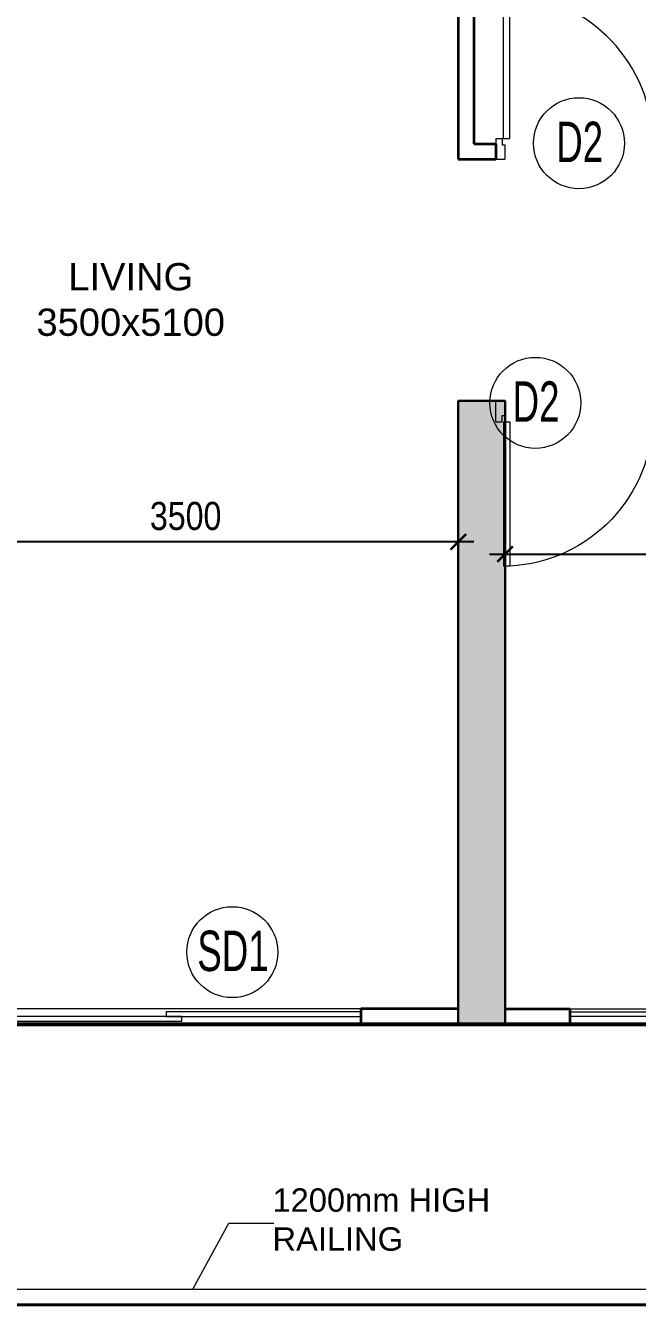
# Model space of a CAD drawing. Header units: millimetres. Extents: x 3650 to 49311, y 3096 to 28325.
# Drawn here: x 38549 to 42476, y 4671 to 12888 of the extents above; entities that cross this region are included whole.
import ezdxf
from ezdxf.enums import TextEntityAlignment as Align

# ---------------------------------------------------------------- set-up
doc = ezdxf.new("R2010")
doc.units = ezdxf.units.MM
for name, color, linetype, lineweight in [('13SC1', 7, 'Continuous', 15), ('25GR1', 7, 'Continuous', 15), ('DIM', 23, 'Continuous', 25), ('DIM 02', 13, 'Continuous', 15), ('DOOR', 36, 'Continuous', 15), ('GPMTAG', 7, 'Continuous', 15), ('Railing', 34, 'Continuous', 20), ('S-COLUMN HATCH', 254, 'Continuous', 13), ('S-TYPICAL COLUMN', 240, 'Continuous', 30), ('TEXT', 7, 'Continuous', 20), ('WALL', 40, 'Continuous', 35), ('WIN', 142, 'Continuous', 20)]:
    doc.layers.add(name, color=color, linetype=linetype, lineweight=lineweight)
doc.layers.add('AREA', color=1, linetype='Continuous')
doc.styles.add('arial', font='arial.ttf', dxfattribs={"width": 0.75})
doc.styles.add('ARIAL-NARROW', font='')
doc.styles.get("Standard").update_dxf_attribs({"font": 'arial.ttf'})
doc.styles.add('STYOTY', font='ROMANS.shx', dxfattribs={"width": 0.65, "height": 200})
doc.styles.get('ARIAL-NARROW').set_extended_font_data('Arial Narrow')
doc.dimstyles.new('MM 75', dxfattribs={"dimscale": 100, "dimtxt": 1.8, "dimasz": 1, "dimexe": 0.5, "dimexo": 0.5, "dimgap": 0.75, "dimtad": 1, "dimdec": 4, "dimdsep": 46, "dimtxsty": 'ARIAL-NARROW', "dimblk": 'ARCHTICK', "dimcen": -3, "dimdle": 1, "dimadec": 0, "dimazin": 0, "dimtfac": 1, "dimtdec": 4, "dimtofl": 0, "dimtmove": 1, "dimatfit": 3, "dimfxl": 1, "dimtolj": 1, "dimtzin": 0, "dimlwd": -1, "dimlwe": -1, "dimarcsym": 0})
doc.dimstyles.new('SUB- DIM 2', dxfattribs={"dimscale": 200, "dimtxt": 2, "dimasz": 1, "dimexe": 1, "dimexo": 1, "dimgap": 0.5, "dimtad": 1, "dimdec": 4, "dimrnd": 5, "dimdsep": 46, "dimtxsty": 'arial', "dimblk": 'ARCHTICK', "dimcen": -1.5, "dimdle": 1, "dimadec": 0, "dimazin": 0, "dimtfac": 1, "dimtdec": 4, "dimtofl": 0, "dimtmove": 1, "dimatfit": 3, "dimldrblk": 'DOTSMALL', "dimfxl": 1, "dimtolj": 1, "dimtzin": 0, "dimlwd": 13, "dimlwe": 13, "dimarcsym": 0})

# ---------------------------------------------------------------- blocks, each defined once
blk = doc.blocks.new('G$C249D5FE5')
at = {"layer": 'S-COLUMN HATCH'}
h = blk.add_hatch(color=256, dxfattribs=at)
h.dxf.hatch_style = 1
h.paths.add_polyline_path([(36374.99999999907, 4025.000000041211), (36675.00000003516, 4025.000000041211), (36675.00000003492, 25.00000004121102), (36374.99999999884, 25.00000004126923)])
at = {"layer": 'S-TYPICAL COLUMN', "ltscale": 500, "elevation": 1.222186256200075e-06}
for points in [[(36375.00000001711, 4025.000000041211), (36675.0000000532, 4025.000000041211), (36675.00000005297, 25.00000004121102), (36375.00000001688, 25.00000004126923)], [(36374.99999999907, 4025.000000041211), (36675.00000003516, 4025.000000041211), (36675.00000003492, 25.00000004121102), (36374.99999999884, 25.00000004126923)]]:
    blk.add_lwpolyline(points, close=True, dxfattribs=at)
blk = doc.blocks.new('otyd')
at = {"layer": '13SC1', "color": 7}
blk.add_circle((0, -1.455191522836685e-11), 250, dxfattribs=at)
at = {"layer": '25GR1', "color": 1, "true_color": 0xf00000, "style": 'STYOTY', "width": 0.65, "flags": 1}
for tag, p in [('01', (0, -94.23371437488095)), ('02', (3.236425106180832, -587.900374641591))]:
    blk.add_attdef(tag, text='', height=200, dxfattribs=at).set_placement(p, align=Align.CENTER)
blk = doc.blocks.new('d900')
for p, q in [((42.4066579581704, 115), (42.4066579581704, 908.9159639920108)), ((77.4066579581704, 908.9159639920108), (42.4066579581704, 908.9159639920108)), ((77.4066579581704, 115), (77.4066579581704, 908.9159639920108)), ((0, 115), (35, 115)), ((0, 115), (0, 0)), ((35, 115), (35, 80)), ((35, 80), (50, 80)), ((42.4066579581704, 115), (77.4066579581704, 115)), ((50, 80), (50, 0)), ((850, 80), (865, 80)), ((850, 80), (850, 0)), ((865, 115), (865, 80)), ((865, 115), (900, 115)), ((900, 115), (900, 0)), ((0, 0), (50, 0)), ((850, 0), (900, 0))]:
    blk.add_line(p, q)
blk.add_arc((35, 80), 829.9999999999999, 0, 87.07134834788572)
blk = doc.blocks.new('G$C30D462EE')
at = {"layer": 'Railing'}
for p, q in [((-8709.99999998149, 10949.99999999983, -1.222186256200075e-06), (750.0000000341097, 10949.99999999997, -1.222186256200075e-06)), ((-8609.99999998149, 10849.99999999983, -1.222186256200075e-06), (650.0000000341097, 10849.99999999997, -1.222186256200075e-06))]:
    blk.add_line(p, q, dxfattribs=at)
at = {"layer": 'WALL'}
for p, q in [((-5534.999999999767, 9149.99999999997), (-4194.999999999767, 9149.99999999997)), ((-5534.999999999767, 9049.99999999997), (-5534.999999999767, 9149.99999999997)), ((-4194.999999999767, 9049.99999999997), (-4194.999999999767, 9149.99999999997)), ((-4909.999999999767, 9049.99999999997), (-5534.999999999767, 9049.99999999997)), ((-4609.999999964377, 9049.999999999942, -1.222186256200075e-06), (-4194.999999999767, 9049.99999999997)), ((-4909.999999999767, 3599.999999999971), (-4670.000000000233, 3599.999999999971, -1.222186256200075e-06)), ((-4910.000000000233, 159.9999999999709), (-4909.999999999767, 3599.999999999971)), ((-4670.000000000233, 3499.999999999971, -1.222186256200075e-06), (-4670.000000000233, 3599.999999999971, -1.222186256200075e-06)), ((-4809.999999999767, 3499.999999999971), (-4670.000000000233, 3499.999999999971, -1.222186256200075e-06)), ((-4810.000000000233, 159.9999999999709), (-4809.999999999767, 3499.999999999971))]:
    blk.add_line(p, q, dxfattribs=at)
at = {"layer": 'WIN'}
for p, q in [((-5534.999999999767, 9149.99999999997), (-7934.999999999767, 9149.99999999997)), ((-4194.999999999767, 9149.99999999997), (-1794.999999999767, 9149.99999999997)), ((-5534.999999999767, 9049.99999999997), (-7934.999999999767, 9049.99999999997)), ((-4194.999999999767, 9049.99999999997), (-1794.999999999767, 9049.99999999997))]:
    blk.add_line(p, q, dxfattribs=at)
for points in [[(-7934.999999999767, 9100.000000000204), (-7934.999999999767, 9130.000000000204), (-6684.999999999767, 9130.000000000204), (-6684.999999999767, 9100.000000000204)], [(-6784.999999999767, 9069.99999999997), (-6784.999999999767, 9099.99999999997), (-5534.999999999767, 9099.99999999997), (-5534.999999999767, 9069.99999999997)], [(-2944.999999999767, 9069.99999999997), (-2944.999999999767, 9099.99999999997), (-4194.999999999767, 9099.99999999997), (-4194.999999999767, 9069.99999999997)]]:
    blk.add_lwpolyline(points, close=True, dxfattribs=at)
at = {"layer": 'DOOR', "ltscale": 0.6, "xscale": 1.166666666666667, "yscale": 1.166666666666667, "zscale": 1.166666666666667}
blk.add_blockref('d900', (-4670.000000000233, 5149.999999999971), dxfattribs=at)
at = {"layer": 'DOOR', "ltscale": 0.6, "xscale": -1.166666666666667, "yscale": 1.166666666666667, "zscale": 1.166666666666667, "rotation": 180}
blk.add_blockref('d900', (-4670.000000000233, 3599.999999999942, -1.222188047325075e-06), dxfattribs=at)
blk = doc.blocks.new('_ArchTick')
at = {"color": 0, "linetype": 'ByBlock', "const_width": 0.15}
blk.add_lwpolyline([(-0.5, -0.5), (0.5, 0.5)], dxfattribs=at)
blk = doc.blocks.new('*D252')
at = {"layer": 'Defpoints', "color": 0}
for p in [(44916.29376814709, 9690.379128676303, 1.227192115038633e-06), (44916.29376814709, 9497.628344963467), (41626.29376816374, 9368.324694222525, 1.227192115038633e-06)]:
    blk.add_point(p, dxfattribs=at)
at = {"layer": 'DIM'}
for p, q in [((44916.29376814709, 9640.379128676303), (44916.29376814709, 9447.628344963467)), ((41626.29376816374, 9418.324694222525), (41626.29376816374, 9547.628344963467)), ((41526.29376816374, 9497.628344963467), (45016.29376814709, 9497.628344963467))]:
    blk.add_line(p, q, dxfattribs=at)
at = {"layer": 'DIM', "xscale": 100, "yscale": 100, "zscale": 100, "rotation": 180}
blk.add_blockref('_ArchTick', (41626.29376816374, 9497.628344963467), dxfattribs=at)
at = {"layer": 'DIM', "xscale": 100, "yscale": 100, "zscale": 100}
blk.add_blockref('_ArchTick', (44916.29376814709, 9497.628344963467), dxfattribs=at)
at = {"layer": 'DIM', "color": 3, "insert": (43271.29376815542, 9662.628344963467), "char_height": 180, "attachment_point": 5, "style": 'ARIAL-NARROW'}
blk.add_mtext('\\A1;3290', dxfattribs=at)
blk = doc.blocks.new('*D257')
at = {"layer": 'Defpoints', "color": 0}
for p in [(37826.29376814756, 10035.01294065027, 1.227192115038633e-06), (41326.29376814674, 9679.91551470307, 1.227192115038633e-06), (37826.29376814756, 9576.082503238738)]:
    blk.add_point(p, dxfattribs=at)
at = {"layer": 'DIM'}
for p, q in [((37826.29376814756, 9985.01294065027), (37826.29376814756, 9526.082503238738)), ((41326.29376814674, 9629.91551470307), (41326.29376814674, 9526.082503238738)), ((41426.29376814674, 9576.082503238738), (37726.29376814756, 9576.082503238738))]:
    blk.add_line(p, q, dxfattribs=at)
at = {"layer": 'DIM', "xscale": 100, "yscale": 100, "zscale": 100, "rotation": 180}
blk.add_blockref('_ArchTick', (37826.29376814756, 9576.082503238738), dxfattribs=at)
at = {"layer": 'DIM', "xscale": 100, "yscale": 100, "zscale": 100}
blk.add_blockref('_ArchTick', (41326.29376814674, 9576.082503238738), dxfattribs=at)
at = {"layer": 'DIM', "color": 3, "insert": (39576.29376814715, 9741.082503238738), "char_height": 180, "attachment_point": 5, "style": 'ARIAL-NARROW'}
blk.add_mtext('\\A1;3500', dxfattribs=at)
blk = doc.blocks.new('G$CFD200602')
at = {"layer": 'AREA', "const_width": 25}
blk.add_lwpolyline([(17683.47904877673, 10771.99802888578), (17683.47904877673, 7471.99802890596), (18363.47904877696, 7471.998028905888), (18363.47904877696, 4771.998028885602), (18433.47904884425, 4771.998028885602), (18433.47904881096, 1621.99802890516), (8573.479048777663, 1621.998028885777), (8573.479048777663, 2671.99802888569), (2423.479048776266, 2671.99802888569), (2423.479048776266, 1171.99802888566), (1033.479048776615, 1171.998028887814)], dxfattribs=at)
blk = doc.blocks.new('_DotSmall')
at = {"color": 0, "linetype": 'ByBlock', "const_width": 0.5}
blk.add_lwpolyline([(-0.0625, 0, 1), (0.0625, 0, 1)], format="xyb", close=True, dxfattribs=at)
blk = doc.blocks.new('G$CA3970B29')
at = {"layer": 'TEXT', "ltscale": 500, "insert": (-6852.750394640025, -19352.77881463772, -1.222186256200075e-06), "char_height": 150, "width": 1882.654229163076, "attachment_point": 1}
blk.add_mtext('\\pxql;1200mm HIGH RAILING', dxfattribs=at)
at = {"layer": 'TEXT', "ltscale": 500, "has_arrowhead": 0}
blk.add_leader([(-7363.71139136306, -20000.00000001778), (-7133.218545047799, -19576.80355190207), (-6843.498392266687, -19576.80355190207)], dimstyle='SUB- DIM 2', override={"dimgap": 0.5, "dimtad": 0}, dxfattribs=at)

msp = doc.modelspace()

# ---------------------------------------------------------------- linework, layer by layer
at = {"layer": 'Defpoints', "const_width": 20, "elevation": -9.469942362455873e-09}
msp.add_lwpolyline([(29586.29376812777, 6030.748312875616), (30976.29376812754, 6030.748312875616), (30976.29376812847, 7530.748312875383), (37126.2937681294, 7530.748312875616), (37126.29376812893, 6480.748312875849), (46986.29376816211, 6480.748312874975), (46986.29376819541, 9630.748312855476), (46916.29376812847, 9630.748312875732), (46916.29376816444, 12330.74831287573), (46236.29376812789, 12330.74831287573), (46236.29376812789, 18930.74831287579), (46916.29376814628, 18930.74831287585), (46916.29376812847, 21630.74831287585), (46986.29376819541, 21630.74831287655), (46986.29376816211, 24780.74831287655), (37526.29376812847, 24780.74831287567), (37126.29376812893, 24780.74831287567), (37126.2937681294, 23730.7483128759), (30976.29376812847, 23730.7483128759), (30976.29376812754, 25230.74831287596), (29586.29376812777, 25230.74831287596)], dxfattribs=at)
at = {"layer": 'Defpoints', "color": 2, "const_width": 20, "elevation": -9.469942362455873e-09}
msp.add_lwpolyline([(46986.29376816211, 4680.748312875849), (46986.29376816211, 6480.748312875034), (37126.29376812893, 6480.748312875965), (37126.2937681294, 7530.748312875732), (30976.29376812847, 7530.748312879516), (30976.29376812754, 6030.748312875674), (37526.29376814651, 6030.748312875849), (37526.29376814651, 4680.748312875965)], close=True, dxfattribs=at)

# ---------------------------------------------------------------- block references
at = {"layer": 'DIM 02'}
msp.add_blockref('G$CFD200602', (28552.81471935115, 4858.750283970485, -2.463397116636869e-06), dxfattribs=at)
at = {"layer": 'GPMTAG'}
ref = msp.add_blockref('otyd', (42100.58671867647, 12133.91641280607, -1.445216197129843e-08), dxfattribs=dict(at, xscale=1.167124152258039, yscale=1.167124152258039, zscale=1.167124152258039))
ref.add_attrib('01', 'D2', dxfattribs={"layer": '25GR1', "height": 259.3609226999999, "width": 0.65}).set_placement((42105.08885491089, 12012.57848128658, -1.44598805512973e-08), align=Align.CENTER)
ref = msp.add_blockref('otyd', (41820.68399926621, 10467.91957772865, 1.212516633957167e-06), dxfattribs=dict(at, xscale=1.167124152258039, yscale=1.167124152258039, zscale=1.167124152258039))
ref.add_attrib('01', 'D2', dxfattribs={"layer": '25GR1', "height": 259.3609226999999, "width": 0.65}).set_placement((41825.18613550064, 10346.58164620916, 1.212508915377168e-06), align=Align.CENTER)
ref = msp.add_blockref('otyd', (39875.7084352141, 6943.59489180839, -1.445216197129843e-08), dxfattribs=dict(at, xscale=1.167124152258039, yscale=1.167124152258039, zscale=1.167124152258039))
ref.add_attrib('01', 'SD1', dxfattribs={"layer": '25GR1', "height": 259.3609226999999, "width": 0.65}).set_placement((39880.21057144852, 6822.2569602889, -1.44598805512973e-08), align=Align.CENTER)
at = {"layer": 'S-TYPICAL COLUMN'}
msp.add_blockref('G$C249D5FE5', (4951.293768128702, 6455.748312834638, -9.469942362455873e-09), dxfattribs=at)
at = {"layer": 'WALL'}
msp.add_blockref('G$CA3970B29', (46986.29376820978, 24780.74831285466, -1.236646136751372e-06), dxfattribs=at)
at = {"layer": 'WALL', "xscale": -1, "rotation": 180}
msp.add_blockref('G$C30D462EE', (46236.293768128, 15630.74831287573, 1.212716313837619e-06), dxfattribs=at)

# ---------------------------------------------------------------- texts
at = {"layer": 'TEXT', "ltscale": 500, "insert": (38471.98504942071, 10895.4667975254, 1.212716313837619e-06), "char_height": 175, "width": 1503.734652114334, "attachment_point": 7}
msp.add_mtext('\\pxqc;{\\C0;LIVING\\P3500x5100}', dxfattribs=at)

# ---------------------------------------------------------------- dimensions: what is measured, and where the dimension line sits
at = {"layer": 'DIM'}
for base, p1, p2, picture, middle in [((37826.29376814756, 9576.082503238738, -1.44598805512973e-08), (41326.29376814674, 9679.91551470307, 1.212732234487336e-06), (37826.29376814756, 10035.01294065027, 1.212732234487336e-06), '*D257', (39576.29376814715, 9741.082503238738, -1.44598805512973e-08)), ((44916.29376814709, 9497.628344963467, -1.44598805512973e-08), (41626.29376816374, 9368.324694222525, 1.212732234487336e-06), (44916.29376814709, 9690.379128676303, 1.212732234487336e-06), '*D252', (43271.29376815542, 9662.628344963467, -1.44598805512973e-08))]:
    dim = msp.add_linear_dim(base=base, p1=p1, p2=p2, dimstyle='MM 75', override={"dimpost": '\\X'}, dxfattribs=at)
    dim.commit()
    dim.dimension.update_dxf_attribs({"geometry": picture, "text_midpoint": middle})

doc.saveas('drawing.dxf')
